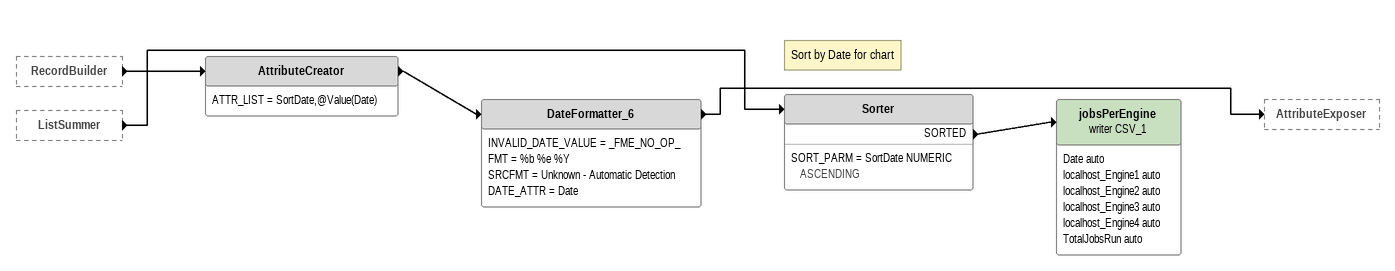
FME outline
RecordBuilder [outside]
    -> AttributeCreator
ListSummer [outside]
    -> Sorter
AttributeCreator
    ATTR_LIST = SortDate,@Value(Date)
    -> DateFormatter_6
DateFormatter_6
    INVALID_DATE_VALUE = _FME_NO_OP_
    FMT = %b %e %Y
    SRCFMT = Unknown - Automatic Detection
    DATE_ATTR = Date
    -> AttributeExposer
Note: Sort by Date for chart
Sorter
    SORT_PARM = SortDate NUMERIC ASCENDING
    SORTED -> jobsPerEngine (writer CSV_1)
jobsPerEngine (writer CSV_1)
    attributes: Date auto, localhost_Engine1 auto, localhost_Engine2 auto, localhost_Engine3 auto, localhost_Engine4 auto, TotalJobsRun auto
